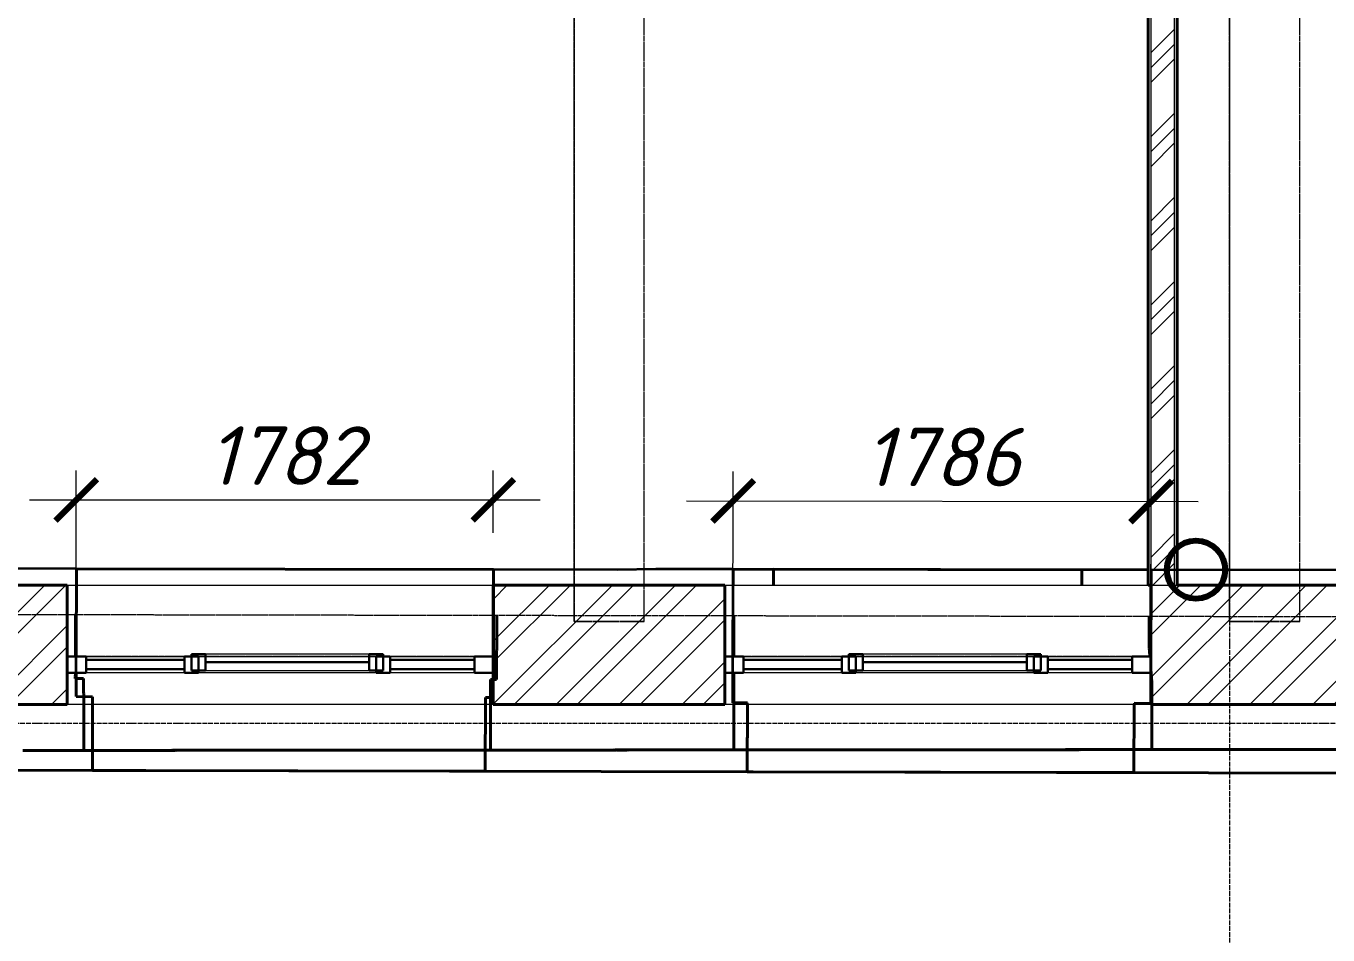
# Model space of a CAD drawing. Header units: millimetres. Extents: x 749182 to 2267578, y 70462 to 311449.
# Drawn here: x 1992087 to 1997650, y 76818 to 80701 of the extents above; entities that cross this region are included whole.
import ezdxf

# ---------------------------------------------------------------- set-up
doc = ezdxf.new("R2010")
doc.units = ezdxf.units.MM
for name, pattern in [('ADSK_Линия сетки', [25, 20, -2.5, 0, -2.5]), ('ADSK_Сверху', [4.5, 3, -1.5]), ('осеваяX2', [4, 2.5, -0.5, 0.5, -0.5])]:
    doc.linetypes.add(name, pattern=pattern)
doc.layers.get('Defpoints').update_dxf_attribs({"color": 255})
for name, color, linetype, lineweight in [('_ Окна', 7, 'Continuous', 30), ('Витраж', 7, 'Continuous', 9), ('Каркас', 7, 'Continuous', 9), ('Окна', 7, 'Continuous', 18), ('Оси', 165, 'осеваяX2', 13), ('Панели витража', 7, 'Continuous', 9), ('Перекрытие', 7, 'Continuous', 18), ('размеры', 7, 'Continuous', 9), ('Стены', 184, 'Continuous', 40), ('Стены внутренние', 7, 'Continuous', 18), ('Стены наружные', 7, 'Continuous', 18), ('Стены разрез', 7, 'Continuous', 35), ('Стены штриховка', 7, 'Continuous', 18), ('стояки', 7, 'Continuous', 9)]:
    doc.layers.add(name, color=color, linetype=linetype, lineweight=lineweight)
doc.layers.add('планы со стояками отопление_dwg', color=7, linetype='Continuous', lineweight=9, true_color=0x767676)
doc.styles.add('М2', font='isocpeui.ttf')
doc.dimstyles.new('SPDS 1_100', dxfattribs={"dimscale": 100, "dimtxt": 2.5, "dimasz": 1.77, "dimexe": 1.25, "dimexo": 0.625, "dimtad": 1, "dimdec": 0, "dimrnd": 0.001, "dimzin": 9, "dimtxsty": 'М2', "dimblk": 'ARCHTICK', "dimcen": 2.5, "dimdle": 2, "dimclrt": 256, "dimadec": 0, "dimazin": 2, "dimtfac": 0.75, "dimtdec": 0, "dimtmove": 1, "dimatfit": 3, "dimfxl": 0, "dimtolj": 1, "dimlwd": 9, "dimlwe": 9, "dimarcsym": 0})

# ---------------------------------------------------------------- blocks, each defined once
blk = doc.blocks.new('Существующие стены 2 этаж - Существующие стены 2 этаж-699583-01 План 1-го этажа маркировочный')
at = {"layer": 'Стены', "color": 254, "linetype": 'ADSK_Сверху', "true_color": 0xe8c5d7}
for p, q in [((34078.2, 2437.6), (34078.5, 2569)), ((34078.5, 2569), (34078.2, 2437.6)), ((35878.3, 2566), (35877.9, 2433)), ((35877.9, 2433), (35878.3, 2566)), ((36890.7, 2433.1), (36891.1, 2564.3)), ((36891.1, 2564.3), (36890.7, 2433.1)), ((38666.1, 2561.7), (38665.8, 2428.6)), ((38665.8, 2428.6), (38666.1, 2561.7)), ((34078, 2391.5), (34078.2, 2437.6)), ((34078.2, 2437.6), (34078, 2391.5)), ((35877.9, 2433), (35877.6, 2293)), ((35877.6, 2293), (35877.9, 2433)), ((36890.8, 2391.5), (36890.7, 2433.1)), ((36890.7, 2433.1), (36890.8, 2391.5)), ((38665.8, 2428.6), (38668.6, 2391.5)), ((38668.6, 2391.5), (38665.8, 2428.6)), ((34077.8, 2297.6), (34077.9, 2321.5)), ((34077.9, 2321.5), (34077.8, 2297.6)), ((34113.4, 2297.5), (34077.8, 2297.6)), ((34077.8, 2297.6), (34113.4, 2297.5)), ((34113.6, 1989.9), (34113.4, 2297.5)), ((34113.4, 2297.5), (34113.6, 1989.9)), ((35877.6, 2293), (35851.5, 2293.1)), ((35851.5, 2293.1), (35851.7, 1991.2)), ((35851.7, 1991.2), (35851.5, 2293.1)), ((35851.5, 2293.1), (35877.6, 2293)), ((36891.1, 1992), (36890.8, 2321.5)), ((36890.8, 2321.5), (36891.1, 1992)), ((38672.8, 2333.6), (38676.2, 2288.6)), ((38676.2, 2288.6), (38672.8, 2333.6)), ((38676.2, 2288.6), (38676.4, 1993.3)), ((38676.4, 1993.3), (38676.2, 2288.6)), ((41849, 1995.6), (33852.9, 1989.7)), ((33852.9, 1989.7), (34113.6, 1989.9)), ((34113.6, 1989.9), (35851.7, 1991.2)), ((34113.6, 1989.9), (35851.7, 1991.2)), ((35851.7, 1991.2), (34113.6, 1989.9)), ((35851.7, 1991.2), (36891.1, 1992)), ((36891.1, 1992), (38676.4, 1993.3)), ((36891.1, 1992), (38676.4, 1993.3)), ((38676.4, 1993.3), (36891.1, 1992)), ((38676.4, 1993.3), (39695.3, 1994))]:
    blk.add_line(p, q, dxfattribs=at)
blk = doc.blocks.new('Прямоугольный импост - 70х20_60мм-1427697-01 План 1-го этажа маркировочный')
at = {"layer": 'Витраж', "color": 253, "linetype": 'ADSK_Сверху', "true_color": 0xaaaaaa}
for p, q in [((39699.9, 2391.5), (39699.9, 2321.5)), ((39779.9, 2391.5), (39699.9, 2391.5)), ((40229.9, 2391.5), (40199.9, 2391.5)), ((39779.9, 2321.5), (39699.9, 2321.5)), ((40229.9, 2321.5), (40199.9, 2321.5))]:
    blk.add_line(p, q, dxfattribs=at)
blk = doc.blocks.new('Прямоугольный импост - 70х20_60мм-1424711-01 План 1-го этажа маркировочный')
at = {"layer": 'Витраж', "color": 253, "linetype": 'ADSK_Сверху', "true_color": 0xaaaaaa}
for p, q in [((-80, 35), (0, 35)), ((0, 35), (0, -35)), ((0, -35), (-80, -35))]:
    blk.add_line(p, q, dxfattribs=at)
blk = doc.blocks.new('Прямоугольный импост - 70х20_60мм-1424712-01 План 1-го этажа маркировочный')
at = {"layer": 'Витраж', "color": 253, "linetype": 'ADSK_Сверху', "true_color": 0xaaaaaa}
for p, q in [((0, 35), (-80, 35)), ((0, -35), (0, 35)), ((-80, -35), (0, -35))]:
    blk.add_line(p, q, dxfattribs=at)
blk = doc.blocks.new('Прямоугольный импост - 70х20_60мм-1329426-01 План 1-го этажа маркировочный')
at = {"layer": 'Витраж', "color": 253, "linetype": 'ADSK_Сверху', "true_color": 0xaaaaaa}
for p, q in [((40259.9, 2391.5), (40229.9, 2391.5)), ((41049.9, 2391.5), (41019.9, 2391.5)), ((40259.9, 2321.5), (40229.9, 2321.5)), ((41049.9, 2321.5), (41019.9, 2321.5))]:
    blk.add_line(p, q, dxfattribs=at)
blk = doc.blocks.new('Прямоугольный импост - 70х20_60мм-1225113-01 План 1-го этажа маркировочный')
at = {"layer": 'Витраж', "color": 253, "linetype": 'ADSK_Сверху', "true_color": 0xaaaaaa}
for p, q in [((-6006, 10091.9), (-6006, 10121.9)), ((-5936, 10091.9), (-5936, 10121.9)), ((-6006, 9651.9), (-6006, 9731.9)), ((-5936, 9651.9), (-5936, 9731.9)), ((-6006, 9651.9), (-5936, 9651.9))]:
    blk.add_line(p, q, dxfattribs=at)
blk = doc.blocks.new('Прямоугольный импост - 70х60мм-1424709-01 План 1-го этажа маркировочный')
at = {"layer": 'Витраж', "color": 253, "linetype": 'ADSK_Сверху', "true_color": 0xaaaaaa}
for p, q in [((-30, 35), (30, 35)), ((30, -35), (-30, -35))]:
    blk.add_line(p, q, dxfattribs=at)
blk = doc.blocks.new('Прямоугольный импост - 70х60мм-1427699-01 План 1-го этажа маркировочный')
at = {"layer": 'Витраж', "color": 253, "linetype": 'ADSK_Сверху', "true_color": 0xaaaaaa}
for p, q in [((39779.9, 2391.5), (39779.9, 2321.5)), ((40199.9, 2391.5), (39779.9, 2391.5)), ((40199.9, 2321.5), (40199.9, 2391.5)), ((40199.9, 2321.5), (39779.9, 2321.5))]:
    blk.add_line(p, q, dxfattribs=at)
blk = doc.blocks.new('Прямоугольный импост - 70х60мм-1225009-01 План 1-го этажа маркировочный')
at = {"layer": 'Витраж', "color": 253, "linetype": 'ADSK_Сверху', "true_color": 0xaaaaaa}
for p, q in [((-5936, 11391.9), (-6006, 11391.9)), ((-6006, 11031.9), (-6006, 11391.9)), ((-5936, 11031.9), (-5936, 11391.9)), ((-6006, 11031.9), (-5936, 11031.9))]:
    blk.add_line(p, q, dxfattribs=at)
blk = doc.blocks.new('Прямоугольный импост - 70х60мм-1329428-01 План 1-го этажа маркировочный')
at = {"layer": 'Витраж', "color": 253, "linetype": 'ADSK_Сверху', "true_color": 0xaaaaaa}
for p, q in [((40259.9, 2391.5), (40259.9, 2321.5)), ((41019.9, 2391.5), (40259.9, 2391.5)), ((41019.9, 2321.5), (41019.9, 2391.5)), ((41019.9, 2321.5), (40259.9, 2321.5))]:
    blk.add_line(p, q, dxfattribs=at)
blk = doc.blocks.new('Существующие стены 1 эт - Существующие стены 1 эт-653793-01 План 1-го этажа маркировочный')
at = {"layer": 'Стены'}
for p, q in [((34082.7, 2766.3), (34081.9, 2391.5)), ((34082.7, 2766.3), (35864.7, 2762.6)), ((35864.5, 2696.5), (35864.7, 2762.6)), ((36887.8, 2764.3), (36887.7, 2696.5)), ((36887.8, 2764.3), (38661.7, 2761.7)), ((37060.5, 2696.5), (37060.6, 2764.1)), ((38377.7, 2762.1), (37060.6, 2764.1)), ((38377.7, 2762.1), (38377.6, 2696.5)), ((34081.7, 2321.5), (34081.5, 2219.5)), ((34081.5, 2219.5), (34151.4, 2219.3)), ((34151.4, 2219.3), (34150.6, 1904.4)), ((35828.7, 1900.8), (35829.5, 2215.8)), ((35829.5, 2215.8), (35863.5, 2215.8)), ((36948.9, 2186.5), (36948.4, 1898.4)), ((38600.4, 1894.8), (38600.9, 2186.5)), ((41761, 1888), (31336.4, 1910.5)), ((35828.7, 1900.8), (34150.6, 1904.4)), ((38600.4, 1894.8), (36948.4, 1898.4))]:
    blk.add_line(p, q, dxfattribs=at)
at = {"layer": 'Стены разрез'}
for p, q in [((34082.7, 2766.3), (33345.4, 2767.8)), ((34081.8, 2359.5), (34082.7, 2766.3)), ((35864.7, 2762.6), (35863.8, 2355.8)), ((36394.8, 2761.4), (35864.7, 2762.6)), ((36558.3, 2764.8), (36394.8, 2761.4)), ((36887.8, 2764.3), (36558.3, 2764.8)), ((36887.2, 2333.6), (36887.8, 2764.3)), ((38673.7, 2761.7), (38673.1, 2330.9)), ((39703.6, 2760.2), (38673.7, 2761.7)), ((34081.5, 2219.5), (34081.8, 2359.5)), ((35863.8, 2355.8), (35863.5, 2215.8)), ((36887, 2193.6), (36887.2, 2333.6)), ((38673.1, 2330.9), (38672.8, 2190.9)), ((34151.4, 2219.3), (34081.5, 2219.5)), ((34150.6, 1904.4), (34151.4, 2219.3)), ((35829.5, 2215.8), (35828.7, 1900.8)), ((35863.5, 2215.8), (35829.5, 2215.8)), ((36948.9, 2193.5), (36887, 2193.6)), ((36948.4, 1898.4), (36948.9, 2193.5)), ((38600.9, 2191), (38600.4, 1894.8)), ((38672.8, 2190.9), (38600.9, 2191)), ((32986.5, 1906.9), (34150.6, 1904.4)), ((35828.7, 1900.8), (36948.4, 1898.4)), ((38600.4, 1894.8), (39785.9, 1892.2))]:
    blk.add_line(p, q, dxfattribs=at)
blk = doc.blocks.new('Системная панель - _AR_Стекло_40мм_привязка по центру-V178-01 План 1-го этажа маркировочный')
at = {"layer": 'Панели витража', "lineweight": 30}
for p, q in [((180, 20), (-180, 20)), ((-180, 20), (-180, -20)), ((180, -20), (180, 20)), ((-180, -20), (180, -20))]:
    blk.add_line(p, q, dxfattribs=at)
blk = doc.blocks.new('Прямоугольный импост - 70х20_60мм-V179-01 План 1-го этажа маркировочный')
at = {"layer": 'Витраж', "lineweight": 30}
for p, q in [((-80, 35), (0, 35)), ((-80, -35), (-80, 35)), ((0, 35), (0, -35)), ((0, -35), (-80, -35))]:
    blk.add_line(p, q, dxfattribs=at)
blk = doc.blocks.new('Прямоугольный импост - 70х20_60мм-V180-01 План 1-го этажа маркировочный')
at = {"layer": 'Витраж', "lineweight": 30}
for p, q in [((0, 35), (-80, 35)), ((-80, 35), (-80, -35)), ((0, -35), (0, 35)), ((-80, -35), (0, -35))]:
    blk.add_line(p, q, dxfattribs=at)
blk = doc.blocks.new('Системная панель - _AR_Стекло_40мм_привязка по центру-1427701-01 План 1-го этажа маркировочный')
at = {"layer": 'Панели витража', "lineweight": 30}
for p, q in [((210, 20), (-210, 20)), ((-210, 20), (-210, -20)), ((210, -20), (210, 20)), ((-210, -20), (210, -20))]:
    blk.add_line(p, q, dxfattribs=at)
blk = doc.blocks.new('Витраж-тент со смещением вовне - 60мм 30 сдвиг-1466956-01 План 1-го этажа маркировочный')
at = {"layer": '_ Окна'}
for p, q in [((-410, 25), (-410, -45)), ((-410, 25), (-350, 25)), ((-410, -45), (-410, 25)), ((-350, 25), (-350, -45)), ((410, 25), (350, 25)), ((350, 25), (350, -45)), ((410, -45), (410, 25)), ((410, -45), (410, 25)), ((-350, -45), (-410, -45)), ((-350, -10), (350, -10)), ((350, -45), (410, -45))]:
    blk.add_line(p, q, dxfattribs=at)
at = {"layer": 'Окна'}
for p, q in [((350, 25), (-350, 25)), ((-350, -45), (350, -45))]:
    blk.add_line(p, q, dxfattribs=at)
blk = doc.blocks.new('Прямоугольный импост - 70х60мм-V40-01 План 1-го этажа маркировочный')
at = {"layer": 'Витраж'}
for p, q in [((-6006, 9731.9), (-6006, 10091.9)), ((-5936, 10091.9), (-5936, 9731.9))]:
    blk.add_line(p, q, dxfattribs=at)
blk = doc.blocks.new('Прямоугольный импост - 70х60мм-V181-01 План 1-го этажа маркировочный')
at = {"layer": 'Витраж'}
for p, q in [((39779.9, 2391.5), (40199.9, 2391.5)), ((40199.9, 2321.5), (39779.9, 2321.5))]:
    blk.add_line(p, q, dxfattribs=at)
blk = doc.blocks.new('Прямоугольный импост - 70х60мм-V182-01 План 1-го этажа маркировочный')
at = {"layer": 'Витраж', "lineweight": 30}
for p, q in [((-30, 35), (30, 35)), ((-30, -35), (-30, 35)), ((30, 35), (30, -35)), ((30, -35), (-30, -35))]:
    blk.add_line(p, q, dxfattribs=at)
blk = doc.blocks.new('Прямоугольный импост - 70х60мм-V183-01 План 1-го этажа маркировочный')
at = {"layer": 'Витраж'}
for p, q in [((40259.9, 2391.5), (41019.9, 2391.5)), ((41019.9, 2321.5), (40259.9, 2321.5))]:
    blk.add_line(p, q, dxfattribs=at)
blk = doc.blocks.new('планы со стояками отопление_dwg-1484427-01 План 1-го этажа маркировочный')
at = {"layer": 'стояки', "lineweight": 80}
blk.add_circle((211261, 158839.1), 124.3, dxfattribs=at)
blk = doc.blocks.new('_ArchTick')
at = {"color": 0, "linetype": 'ByBlock', "const_width": 0.15}
blk.add_lwpolyline([(-0.5, -0.5), (0.5, 0.5)], dxfattribs=at)
blk = doc.blocks.new('*D2803')
at = {"layer": 'Defpoints', "color": 0, "lineweight": 20, "transparency": 16777216}
for p in [(1994083.8, 78676.9), (1994083.8, 78473.1), (1992301.8, 77836.1)]:
    blk.add_point(p, dxfattribs=at)
at = {"layer": 'размеры', "color": 0, "lineweight": 9, "transparency": 16777216}
for p, q in [((1992301.8, 77898.6), (1992301.8, 78801.9)), ((1994083.8, 78535.6), (1994083.8, 78801.9)), ((1992101.8, 78676.9), (1994283.8, 78676.9))]:
    blk.add_line(p, q, dxfattribs=at)
at = {"layer": 'размеры', "color": 0, "lineweight": 9, "transparency": 16777216, "xscale": 177, "yscale": 177, "zscale": 177, "rotation": 180}
blk.add_blockref('_ArchTick', (1992301.8, 78676.9), dxfattribs=at)
at = {"layer": 'размеры', "color": 0, "lineweight": 9, "transparency": 16777216, "xscale": 177, "yscale": 177, "zscale": 177}
blk.add_blockref('_ArchTick', (1994083.8, 78676.9), dxfattribs=at)
at = {"layer": 'размеры', "lineweight": 20, "transparency": 16777216, "insert": (1993192.8, 78866), "char_height": 250, "width": 560.473, "attachment_point": 5, "style": 'М2'}
blk.add_mtext('\\A1;1782', dxfattribs=at)
blk = doc.blocks.new('*D2804')
at = {"layer": 'Defpoints', "color": 0, "lineweight": 20, "transparency": 16777216}
for p in [(1996894.4, 78669.8), (1995107.4, 77950.2), (1996893.3, 77947.5)]:
    blk.add_point(p, dxfattribs=at)
at = {"layer": 'размеры', "color": 0, "lineweight": 9, "transparency": 16777216}
for p, q in [((1995107.5, 78012.7), (1995108.7, 78797.5)), ((1996893.4, 78010), (1996894.5, 78794.8)), ((1994908.5, 78672.8), (1997094.4, 78669.5))]:
    blk.add_line(p, q, dxfattribs=at)
at = {"layer": 'размеры', "color": 0, "lineweight": 9, "transparency": 16777216, "xscale": 177, "yscale": 177, "zscale": 177}
for p, rotation in [((1995108.5, 78672.5), 179.9147226238101), ((1996894.4, 78669.8), 359.9147226238101)]:
    blk.add_blockref('_ArchTick', p, dxfattribs=dict(at, rotation=rotation))
at = {"layer": 'размеры', "lineweight": 20, "transparency": 16777216, "insert": (1996001.7, 78860.3), "char_height": 250, "width": 560.473, "attachment_point": 5, "rotation": 359.9147, "style": 'М2'}
blk.add_mtext('\\A1;1786', dxfattribs=at)

msp = doc.modelspace()

# ---------------------------------------------------------------- hatches: boundary and pattern name
at = {"layer": 'Стены внутренние', "lineweight": 9}
h = msp.add_hatch(dxfattribs=at)
h.set_pattern_fill('FP_6', color=256, style=0, pattern_type=2)
h.set_pattern_definition([(45, (1958220.23, 75616.62), (-179.6051, 179.6051), []), (45, (1958283.73, 75616.62), (0, 359.2102), []), (45, (1958156.73, 75616.62), (0, 359.2102), [])])
h.paths.add_polyline_path([(1996893.923, 78313.0968), (1996993.923, 78313.0968), (1996993.923, 84256.8892), (1996893.923, 84257.1535), (1996893.923, 78378.3018)])
at = {"layer": 'Стены наружные', "lineweight": 9}
h = msp.add_hatch(dxfattribs=at)
h.set_pattern_fill('FP_3', color=256, angle=45, style=0, pattern_type=2)
h.set_pattern_definition([(45, (1958220.23, 75616.62), (-134.7038, 134.7038), []), (45, (1958310.03, 75616.62), (-134.7038, 134.7038), [])])
h.paths.add_polyline_path([(1997920.1582, 77803.0968), (1997920.1582, 78313.0968), (1996893.0736, 78313.0968), (1996893.9232, 77803.0968), (1997168.1918, 77803.0968)])
h.paths.add_polyline_path([(1999816.9894, 77803.0968), (2000257.1575, 77803.0968), (2000257.1575, 78313.0968), (1999740.1582, 78313.0968), (1999741.0091, 77803.0968)])
h.paths.add_polyline_path([(1994778.2715, 77803.0968), (1995073.0736, 77803.0968), (1995073.0736, 78313.0968), (1994083.7587, 78313.0968), (1994084.9018, 77803.0968)])
h.paths.add_polyline_path([(1991276.1993, 77803.0968), (1992263.7587, 77803.0968), (1992263.7587, 78313.0968), (1991276.1993, 78313.0968), (1991276.1993, 77820.3638)])
h.paths.add_polyline_path([(1989456.1993, 77803.0968), (1989456.1993, 78313.0968), (1988472.8923, 78313.0968), (1988472.8923, 77803.0968), (1989365.0544, 77803.0968)])
h.paths.add_polyline_path([(1986578.2196, 77803.0968), (1986652.8923, 77803.0968), (1986652.8923, 78313.0968), (1985672.6592, 78313.0968), (1985672.6592, 77803.0968), (1986400.6592, 77803.0968)])
h.paths.add_polyline_path([(1980284.6592, 77803.0968), (1981012.6592, 77803.0968), (1981012.6592, 78313.0968), (1979983.9558, 78313.0968), (1979984.4263, 77803.0968), (1979985.8124, 77803.0968)])
h.paths.add_polyline_path([(1983972.6592, 77803.0968), (1983972.6592, 78313.0968), (1982712.6592, 78313.0968), (1982712.6592, 77803.0968), (1983791.3848, 77803.0968)])
h.paths.add_polyline_path([(1977137.8829, 77803.0968), (1978163.9558, 77803.0968), (1978163.9558, 78313.0968), (1977137.8829, 78313.0968), (1977137.8829, 77855.9721)])
h.paths.add_polyline_path([(1975317.8829, 77803.0968), (1975317.8829, 78313.0968), (1974327.7082, 78313.0968), (1974327.7082, 77803.0968), (1974873.5135, 77803.0968)])
h.paths.add_polyline_path([(1972507.7082, 77803.0968), (1972507.7082, 78313.0968), (1971531.089, 78313.0968), (1971531.089, 77803.0968)])
h.paths.add_polyline_path([(1969711.0878, 77803.0968), (1969710.802, 78313.0968), (1968736.0968, 78313.0968), (1968736.0968, 77803.0968), (1969710.802, 77803.0968)])
h.paths.add_polyline_path([(1966493.2232, 77803.0968), (1966916.0968, 77803.0968), (1966916.0968, 78313.0968), (1966493.2232, 78312.7241), (1966493.2232, 77870.9527)])

# ---------------------------------------------------------------- linework, layer by layer
at = {"layer": 'Каркас', "color": 253, "linetype": 'ADSK_Сверху', "true_color": 0xb2b2b2}
for p, q in [((1994428.7052, 84543.6161), (1994428.7052, 78156.6386)), ((1994728.7052, 78156.6386), (1994728.7052, 84543.6161)), ((1997228.7052, 84543.6161), (1997228.7052, 78156.6386)), ((1997528.7052, 78156.6386), (1997528.7052, 84543.6161)), ((1994728.7052, 78156.6386), (1994428.7052, 78156.6386)), ((1997528.7052, 78156.6386), (1997228.7052, 78156.6386))]:
    msp.add_line(p, q, dxfattribs=at)
at = {"layer": 'Каркас', "color": 253, "linetype": 'ADSK_Сверху', "true_color": 0xaaaaaa}
for p, q in [((1994428.7052, 78156.6386), (1994428.7052, 84543.6161)), ((1994728.7052, 78156.6386), (1994728.7052, 84543.6161)), ((1997228.7052, 78156.6386), (1997228.7052, 84543.6161)), ((1997528.7052, 78156.6386), (1997528.7052, 84543.6161)), ((1994428.7052, 78156.6386), (1994728.7052, 78156.6386)), ((1997228.7052, 78156.6386), (1997528.7052, 78156.6386))]:
    msp.add_line(p, q, dxfattribs=at)
at = {"layer": 'Оси', "linetype": 'ADSK_Линия сетки'}
for p, q in [((1997230.1361, 71313.2448), (1997230.1361, 97285.4199)), ((1947134.001, 77723.407), (2009148.6289, 77723.407))]:
    msp.add_line(p, q, dxfattribs=at)
at = {"layer": 'Перекрытие', "linetype": 'ADSK_Сверху'}
for p, q in [((1994727.6332, 78181.5363), (1991928.5894, 78186.2051)), ((1994778.2715, 78181.4518), (1994728.6077, 78181.5347)), ((1997527.813, 78177.3595), (1994778.2715, 78181.4518)), ((2000597.927, 78172.79), (1997528.6241, 78177.3583))]:
    msp.add_line(p, q, dxfattribs=at)
at = {"layer": 'Стены внутренние', "lineweight": 40}
for p, q in [((1996881.923, 84257.1852), (1996881.923, 78313.0968)), ((1997005.923, 78313.0968), (1997005.923, 84256.8575)), ((1996881.923, 78313.0968), (1996893.0736, 78313.0968))]:
    msp.add_line(p, q, dxfattribs=at)
at = {"layer": 'Стены наружные', "lineweight": 40}
for p, q in [((1992263.7587, 78313.0968), (1991276.1993, 78313.0968)), ((1992263.7587, 77803.0968), (1992263.7587, 78313.0968)), ((1995073.0736, 78313.0968), (1994083.7587, 78313.0968)), ((1994083.7587, 78313.0968), (1994083.7587, 77803.0968)), ((1995073.0736, 77803.0968), (1995073.0736, 78313.0968)), ((1996893.0736, 78313.0968), (1996893.0736, 77803.0968)), ((1997920.1582, 78313.0968), (1997005.923, 78313.0968)), ((1991276.1993, 77803.0968), (1992263.7587, 77803.0968)), ((1994083.7587, 77803.0968), (1995073.0736, 77803.0968)), ((1996893.0736, 77803.0968), (1997920.1582, 77803.0968))]:
    msp.add_line(p, q, dxfattribs=at)
at = {"layer": 'Стены наружные'}
for p, q in [((1992263.7587, 78313.0968), (1994083.7587, 78313.0968)), ((1995073.0736, 78313.0968), (1996881.923, 78313.0968)), ((1994083.7587, 77803.0968), (1992263.7587, 77803.0968)), ((1996891.9928, 77803.0968), (1995073.0736, 77803.0968))]:
    msp.add_line(p, q, dxfattribs=at)
at = {"layer": 'Стены штриховка'}
for p, q in [((1996883.923, 78313.0968), (1996883.923, 84257.1799)), ((1996893.923, 78313.0968), (1996893.923, 84257.1535)), ((1996993.923, 78313.0968), (1996993.923, 84256.8892)), ((1997003.923, 78313.0968), (1997003.923, 84256.8628)), ((1996893.0736, 78313.0968), (1997005.923, 78313.0968))]:
    msp.add_line(p, q, dxfattribs=at)

# ---------------------------------------------------------------- block references
at = {"layer": '_ Окна', "rotation": 180}
for p in [(1993203.7587, 77973.0968), (1996013.0736, 77973.0968)]:
    msp.add_blockref('Витраж-тент со смещением вовне - 60мм 30 сдвиг-1466956-01 План 1-го этажа маркировочный', p, dxfattribs=at)
at = {"layer": 'Витраж', "color": 253, "linetype": 'ADSK_Сверху', "true_color": 0xaaaaaa}
for name, p in [('Прямоугольный импост - 70х20_60мм-1427697-01 План 1-го этажа маркировочный', (1952563.8263, 75616.6187)), ('Прямоугольный импост - 70х60мм-1427699-01 План 1-го этажа маркировочный', (1952563.8263, 75616.6187)), ('Прямоугольный импост - 70х20_60мм-1329426-01 План 1-го этажа маркировочный', (1952563.8263, 75616.6187)), ('Прямоугольный импост - 70х60мм-1329428-01 План 1-го этажа маркировочный', (1952563.8263, 75616.6187)), ('Прямоугольный импост - 70х20_60мм-1424712-01 План 1-го этажа маркировочный', (1994083.7587, 77973.0968)), ('Прямоугольный импост - 70х20_60мм-1427697-01 План 1-го этажа маркировочный', (1955373.1412, 75616.6187)), ('Прямоугольный импост - 70х60мм-1427699-01 План 1-го этажа маркировочный', (1955373.1412, 75616.6187)), ('Прямоугольный импост - 70х20_60мм-1329426-01 План 1-го этажа маркировочный', (1955373.1412, 75616.6187)), ('Прямоугольный импост - 70х60мм-1329428-01 План 1-го этажа маркировочный', (1955373.1412, 75616.6187)), ('Прямоугольный импост - 70х20_60мм-1424712-01 План 1-го этажа маркировочный', (1996893.0736, 77973.0968))]:
    msp.add_blockref(name, p, dxfattribs=at)
at = {"layer": 'Витраж', "color": 253, "linetype": 'ADSK_Сверху', "true_color": 0xaaaaaa, "extrusion": (0, 0, -1)}
for name, p in [('Прямоугольный импост - 70х20_60мм-1424711-01 План 1-го этажа маркировочный', (-1992263.7587, 77973.0968)), ('Прямоугольный импост - 70х60мм-1424709-01 План 1-го этажа маркировочный', (-1992793.7587, 77973.0968)), ('Прямоугольный импост - 70х60мм-1424709-01 План 1-го этажа маркировочный', (-1993613.7587, 77973.0968)), ('Прямоугольный импост - 70х20_60мм-1424711-01 План 1-го этажа маркировочный', (-1995073.0736, 77973.0968)), ('Прямоугольный импост - 70х60мм-1424709-01 План 1-го этажа маркировочный', (-1995603.0736, 77973.0968)), ('Прямоугольный импост - 70х60мм-1424709-01 План 1-го этажа маркировочный', (-1996423.0736, 77973.0968))]:
    msp.add_blockref(name, p, dxfattribs=at)
at = {"layer": 'Витраж', "extrusion": (0, 0, -1)}
for name, p in [('Прямоугольный импост - 70х20_60мм-V179-01 План 1-го этажа маркировочный', (-1992263.7587, 77973.0968)), ('Прямоугольный импост - 70х60мм-V182-01 План 1-го этажа маркировочный', (-1992793.7587, 77973.0968)), ('Прямоугольный импост - 70х60мм-V182-01 План 1-го этажа маркировочный', (-1993613.7587, 77973.0968)), ('Прямоугольный импост - 70х20_60мм-V179-01 План 1-го этажа маркировочный', (-1995073.0736, 77973.0968)), ('Прямоугольный импост - 70х60мм-V182-01 План 1-го этажа маркировочный', (-1995603.0736, 77973.0968)), ('Прямоугольный импост - 70х60мм-V182-01 План 1-го этажа маркировочный', (-1996423.0736, 77973.0968))]:
    msp.add_blockref(name, p, dxfattribs=at)
at = {"layer": 'Витраж'}
for name, p in [('Прямоугольный импост - 70х60мм-V181-01 План 1-го этажа маркировочный', (1952563.8263, 75616.6187)), ('Прямоугольный импост - 70х60мм-V183-01 План 1-го этажа маркировочный', (1952563.8263, 75616.6187)), ('Прямоугольный импост - 70х20_60мм-V180-01 План 1-го этажа маркировочный', (1994083.7587, 77973.0968)), ('Прямоугольный импост - 70х60мм-V181-01 План 1-го этажа маркировочный', (1955373.1412, 75616.6187)), ('Прямоугольный импост - 70х60мм-V183-01 План 1-го этажа маркировочный', (1955373.1412, 75616.6187)), ('Прямоугольный импост - 70х20_60мм-V180-01 План 1-го этажа маркировочный', (1996893.0736, 77973.0968))]:
    msp.add_blockref(name, p, dxfattribs=at)
at = {"layer": 'Витраж', "color": 253, "linetype": 'ADSK_Сверху', "true_color": 0xaaaaaa}
for name, p, rotation in [('Прямоугольный импост - 70х20_60мм-1225113-01 План 1-го этажа маркировочный', (2003735.6839, 83944.1389), 89.99999999999987), ('Прямоугольный импост - 70х60мм-1225009-01 План 1-го этажа маркировочный', (2005035.6839, 83944.1389), 89.99999999999974), ('Прямоугольный импост - 70х20_60мм-1225113-01 План 1-го этажа маркировочный', (2006544.9988, 83944.1389), 89.99999999999987), ('Прямоугольный импост - 70х60мм-1225009-01 План 1-го этажа маркировочный', (2007844.9988, 83944.1389), 89.99999999999974)]:
    msp.add_blockref(name, p, dxfattribs=dict(at, rotation=rotation))
at = {"layer": 'Витраж', "rotation": 89.99999999999987}
for p in [(2003735.6839, 83944.1389), (2006544.9988, 83944.1389)]:
    msp.add_blockref('Прямоугольный импост - 70х60мм-V40-01 План 1-го этажа маркировочный', p, dxfattribs=at)
at = {"layer": 'Панели витража', "rotation": 180}
for name, p in [('Системная панель - _AR_Стекло_40мм_привязка по центру-1427701-01 План 1-го этажа маркировочный', (1992553.7587, 77973.0968)), ('Системная панель - _AR_Стекло_40мм_привязка по центру-V178-01 План 1-го этажа маркировочный', (1993823.7587, 77973.0968)), ('Системная панель - _AR_Стекло_40мм_привязка по центру-1427701-01 План 1-го этажа маркировочный', (1995363.0736, 77973.0968)), ('Системная панель - _AR_Стекло_40мм_привязка по центру-V178-01 План 1-го этажа маркировочный', (1996633.0736, 77973.0968))]:
    msp.add_blockref(name, p, dxfattribs=at)
at = {"layer": 'планы со стояками отопление_dwg', "color": 6, "true_color": 0xff00ff}
msp.add_blockref('планы со стояками отопление_dwg-1484427-01 План 1-го этажа маркировочный', (1785824.7266, -80460.4271), dxfattribs=at)
at = {"layer": 'Стены', "color": 254, "linetype": 'ADSK_Сверху', "true_color": 0xe8c5d7}
msp.add_blockref('Существующие стены 2 этаж - Существующие стены 2 этаж-699583-01 План 1-го этажа маркировочный', (1958220.2258, 75616.6187), dxfattribs=at)
at = {"layer": 'Стены', "color": 243, "true_color": 0xbb5389}
msp.add_blockref('Существующие стены 1 эт - Существующие стены 1 эт-653793-01 План 1-го этажа маркировочный', (1958220.2258, 75616.6187), dxfattribs=at)

# ---------------------------------------------------------------- dimensions: what is measured, and where the dimension line sits
at = {"layer": 'размеры', "lineweight": 20}
dim = msp.add_linear_dim(base=(1994083.7587, 78676.8731), p1=(1992301.7623, 77836.1107), p2=(1994083.7587, 78473.0968), dimstyle='SPDS 1_100', dxfattribs=at)
dim.commit()
dim.dimension.update_dxf_attribs({"geometry": '*D2803', "text_midpoint": (1993192.7605, 78865.9829)})
dim = msp.add_linear_dim(base=(1996894.3571, 78669.8422), p1=(1995107.4154, 77950.1694), p2=(1996893.282, 77947.5114), angle=359.9147226, dimstyle='SPDS 1_100', dxfattribs=at)
dim.commit()
dim.dimension.update_dxf_attribs({"geometry": '*D2804', "text_midpoint": (1996001.7053, 78860.2809)})

doc.saveas('drawing.dxf')
